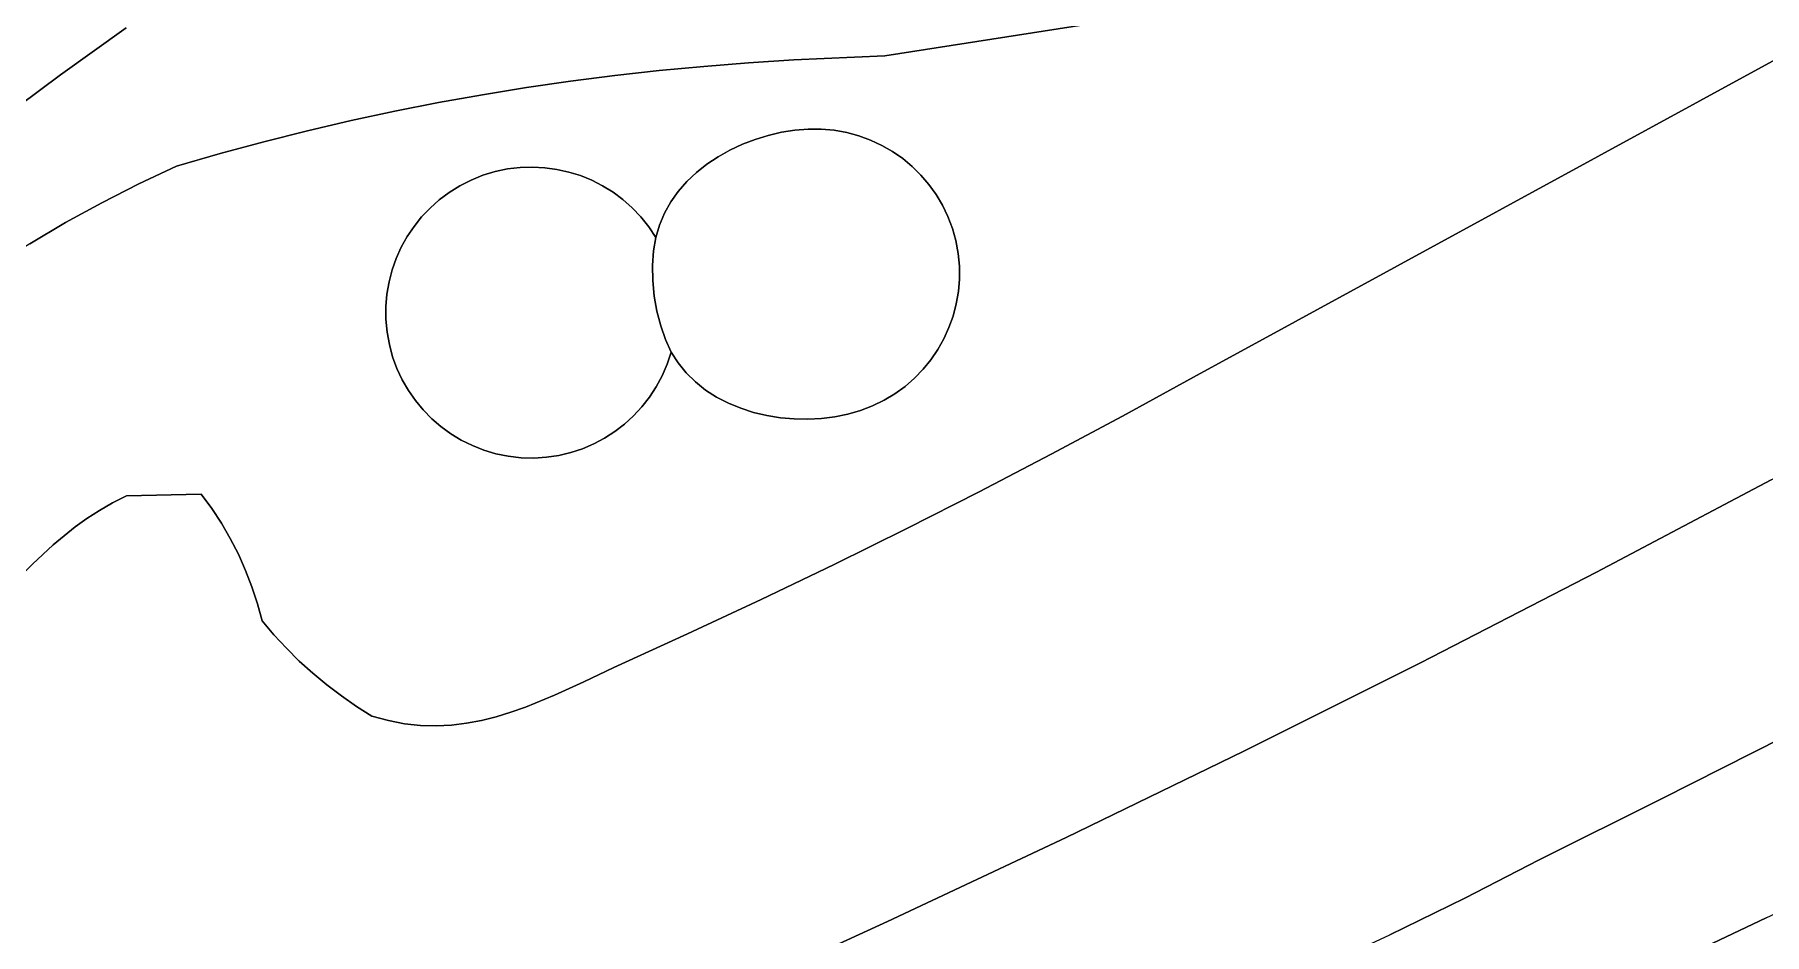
# Model space of a CAD drawing. Header units: inches. Extents: x 37.2 to 70.6, y 17.4 to 61.6.
# Drawn here: x 43.31 to 48.58, y 26.02 to 28.76 of the extents above; entities that cross this region are included whole.
import ezdxf

# ---------------------------------------------------------------- set-up
doc = ezdxf.new("R2010")
doc.units = ezdxf.units.IN
doc.layers.add('SURFACES_FOR_SKETCHUP', color=7, linetype='Continuous')

msp = doc.modelspace()

# ---------------------------------------------------------------- linework, layer by layer
at = {"layer": 'SURFACES_FOR_SKETCHUP'}
for points, invisible_edges in [([(50.3742, 29.6422), (48.3736, 29.3563), (46.843, 27.7165)], 3), ([(46.843, 27.7165), (49.1303, 27.6914), (50.3742, 29.6422)], 3), ([(48.0932, 29.2375), (46.843, 27.7165), (48.3736, 29.3563)], 3), ([(43.0008, 29.1022), (43.3916, 28.6361), (43.1646, 29.2313)], 3), ([(43.5919, 28.7792), (43.1646, 29.2313), (43.3916, 28.6361)], 3), ([(45.902, 28.6946), (46.7564, 28.8273), (46.2047, 29.2179)], 10), ([(46.2047, 29.2179), (46.1168, 29.199), (45.902, 28.6946)], 10), ([(46.1168, 29.199), (46.0284, 29.1829), (45.902, 28.6946)], 10), ([(47.8105, 29.1238), (46.843, 27.7165), (48.0932, 29.2375)], 3), ([(44.3173, 28.9807), (44.8105, 28.5976), (45.2883, 29.1785)], 3), ([(44.9448, 28.617), (45.2883, 29.1785), (44.8105, 28.5976)], 3), ([(44.9448, 28.617), (45.0796, 28.6342), (45.2883, 29.1785)], 10), ([(45.3196, 29.153), (45.2883, 29.1785), (45.0796, 28.6342)], 10), ([(45.0796, 28.6342), (45.215, 28.6493), (45.3196, 29.153)], 10), ([(45.3541, 29.1334), (45.3196, 29.153), (45.215, 28.6493)], 10), ([(45.671, 29.1472), (45.5447, 29.1276), (45.6249, 28.6823)], 11), ([(45.6249, 28.6823), (45.902, 28.6946), (45.7608, 29.1518)], 10), ([(45.7608, 29.1518), (45.671, 29.1472), (45.6249, 28.6823)], 10), ([(45.8503, 29.1593), (45.7608, 29.1518), (45.902, 28.6946)], 10), ([(45.9396, 29.1697), (45.8503, 29.1593), (45.902, 28.6946)], 10), ([(46.0284, 29.1829), (45.9396, 29.1697), (45.902, 28.6946)], 10), ([(43.3916, 28.6361), (43.0008, 29.1022), (43.1936, 28.4898)], 3), ([(45.215, 28.6493), (45.3509, 28.6623), (45.3541, 29.1334)], 10), ([(45.3908, 29.1198), (45.3541, 29.1334), (45.3509, 28.6623)], 10), ([(45.429, 29.1124), (45.3908, 29.1198), (45.3509, 28.6623)], 10), ([(45.3509, 28.6623), (45.4875, 28.6733), (45.429, 29.1124)], 10), ([(45.4679, 29.1111), (45.429, 29.1124), (45.4875, 28.6733)], 10), ([(45.5068, 29.1162), (45.4679, 29.1111), (45.4875, 28.6733)], 10), ([(45.4875, 28.6733), (45.6249, 28.6823), (45.5068, 29.1162)], 10), ([(45.5447, 29.1276), (45.5068, 29.1162), (45.6249, 28.6823)], 10), ([(47.8105, 29.1238), (47.5501, 29.0391), (46.843, 27.7165)], 10), ([(47.5501, 29.0391), (47.2874, 28.9614), (46.843, 27.7165)], 10), ([(44.2566, 28.9599), (44.4097, 28.5259), (44.3173, 28.9807)], 3), ([(44.8105, 28.5976), (44.3173, 28.9807), (44.6766, 28.576)], 3), ([(44.543, 28.5521), (44.3173, 28.9807), (44.4097, 28.5259)], 3), ([(44.6766, 28.576), (44.3173, 28.9807), (44.543, 28.5521)], 3), ([(44.1222, 28.9204), (44.2766, 28.4973), (44.191, 28.9392)], 3), ([(44.191, 28.9392), (44.2766, 28.4973), (44.2566, 28.9599)], 3), ([(44.4097, 28.5259), (44.2566, 28.9599), (44.2766, 28.4973)], 3), ([(47.2874, 28.9614), (47.0228, 28.8908), (46.843, 27.7165)], 10), ([(43.8521, 28.9008), (43.5919, 28.7792), (43.8779, 28.3968)], 11), ([(43.8831, 28.8961), (43.8521, 28.9008), (43.8779, 28.3968)], 10), ([(43.8779, 28.3968), (44.0108, 28.4328), (43.8831, 28.8961)], 10), ([(43.9153, 28.8938), (43.8831, 28.8961), (44.0108, 28.4328)], 10), ([(43.9485, 28.8938), (43.9153, 28.8938), (44.0108, 28.4328)], 10), ([(43.9826, 28.8959), (43.9485, 28.8938), (44.0108, 28.4328)], 10), ([(44.0521, 28.9054), (43.9826, 28.8959), (44.1437, 28.4663)], 10), ([(44.0108, 28.4328), (44.1437, 28.4663), (43.9826, 28.8959)], 10), ([(44.0521, 28.9054), (44.1437, 28.4663), (44.1222, 28.9204)], 3), ([(44.2766, 28.4973), (44.1222, 28.9204), (44.1437, 28.4663)], 3), ([(47.0228, 28.8908), (46.7564, 28.8273), (46.843, 27.7165)], 10), ([(46.7564, 28.8273), (45.902, 28.6946), (46.0124, 28.3312)], 10), ([(46.0124, 28.3312), (46.0368, 28.3026), (46.7564, 28.8273)], 10), ([(46.0368, 28.3026), (46.0587, 28.272), (46.7564, 28.8273)], 10), ([(46.0587, 28.272), (46.078, 28.2394), (46.7564, 28.8273)], 10), ([(46.078, 28.2394), (46.0945, 28.2051), (46.7564, 28.8273)], 10), ([(46.0945, 28.2051), (46.1081, 28.1692), (46.7564, 28.8273)], 10), ([(46.1081, 28.1692), (46.1185, 28.1317), (46.7564, 28.8273)], 10), ([(46.843, 27.7165), (46.7564, 28.8273), (46.1185, 28.1317)], 11), ([(43.5919, 28.7792), (43.3916, 28.6361), (43.745, 28.3582)], 10), ([(43.745, 28.3582), (43.8779, 28.3968), (43.5919, 28.7792)], 10), ([(45.215, 28.6493), (45.3947, 28.3871), (45.3509, 28.6623)], 3), ([(45.3509, 28.6623), (45.4684, 28.4251), (45.4875, 28.6733)], 3), ([(45.4684, 28.4251), (45.3509, 28.6623), (45.4307, 28.4074)], 3), ([(45.4307, 28.4074), (45.3509, 28.6623), (45.3947, 28.3871)], 3), ([(45.5073, 28.4401), (45.4875, 28.6733), (45.4684, 28.4251)], 3), ([(45.6249, 28.6823), (45.4875, 28.6733), (45.5875, 28.4615)], 10), ([(45.5875, 28.4615), (45.4875, 28.6733), (45.5471, 28.4523)], 3), ([(45.5471, 28.4523), (45.4875, 28.6733), (45.5073, 28.4401)], 3), ([(45.6281, 28.4678), (45.6249, 28.6823), (45.5875, 28.4615)], 3), ([(45.902, 28.6946), (45.6249, 28.6823), (45.748, 28.4676)], 10), ([(45.7087, 28.471), (45.748, 28.4676), (45.6249, 28.6823)], 10), ([(45.7087, 28.471), (45.6249, 28.6823), (45.6686, 28.471)], 3), ([(45.6686, 28.471), (45.6249, 28.6823), (45.6281, 28.4678)], 3), ([(45.748, 28.4676), (45.7863, 28.4608), (45.902, 28.6946)], 10), ([(45.7863, 28.4608), (45.8234, 28.4508), (45.902, 28.6946)], 10), ([(45.8234, 28.4508), (45.8592, 28.4378), (45.902, 28.6946)], 10), ([(45.8592, 28.4378), (45.8935, 28.4218), (45.902, 28.6946)], 10), ([(45.8935, 28.4218), (45.9261, 28.4029), (45.902, 28.6946)], 10), ([(45.9857, 28.3575), (46.0124, 28.3312), (45.902, 28.6946)], 10), ([(45.9569, 28.3815), (45.9857, 28.3575), (45.902, 28.6946)], 10), ([(45.9261, 28.4029), (45.9569, 28.3815), (45.902, 28.6946)], 10), ([(43.3916, 28.6361), (43.1936, 28.4898), (43.5178, 28.2471)], 10), ([(43.6304, 28.3043), (43.745, 28.3582), (43.3916, 28.6361)], 10), ([(43.5178, 28.2471), (43.6304, 28.3043), (43.3916, 28.6361)], 10), ([(44.9448, 28.617), (44.8105, 28.5976), (44.8665, 28.3538)], 10), ([(44.8665, 28.3538), (44.9035, 28.3488), (44.9448, 28.617)], 10), ([(44.9035, 28.3488), (44.9398, 28.3407), (44.9448, 28.617)], 10), ([(44.9398, 28.3407), (44.9753, 28.3296), (44.9448, 28.617)], 10), ([(45.0796, 28.6342), (44.9448, 28.617), (44.9753, 28.3296)], 10), ([(44.9753, 28.3296), (45.0097, 28.3155), (45.0796, 28.6342)], 10), ([(45.0097, 28.3155), (45.0429, 28.2987), (45.0796, 28.6342)], 10), ([(45.0429, 28.2987), (45.0746, 28.279), (45.0796, 28.6342)], 10), ([(45.2996, 28.3113), (45.0796, 28.6342), (45.0746, 28.279)], 11), ([(45.0796, 28.6342), (45.2996, 28.3113), (45.215, 28.6493)], 3), ([(45.3288, 28.3389), (45.215, 28.6493), (45.2996, 28.3113)], 3), ([(45.3947, 28.3871), (45.215, 28.6493), (45.3606, 28.3642)], 3), ([(45.3606, 28.3642), (45.215, 28.6493), (45.3288, 28.3389)], 3), ([(44.6766, 28.576), (44.543, 28.5521), (44.6784, 28.3307)], 10), ([(44.8105, 28.5976), (44.6766, 28.576), (44.7913, 28.3545)], 10), ([(44.7158, 28.342), (44.7535, 28.3499), (44.6766, 28.576)], 10), ([(44.7535, 28.3499), (44.7913, 28.3545), (44.6766, 28.576)], 10), ([(44.6784, 28.3307), (44.7158, 28.342), (44.6766, 28.576)], 10), ([(44.7913, 28.3545), (44.829, 28.3558), (44.8105, 28.5976)], 10), ([(44.829, 28.3558), (44.8665, 28.3538), (44.8105, 28.5976)], 10), ([(44.2766, 28.4973), (44.5172, 28.2311), (44.4097, 28.5259)], 3), ([(44.4097, 28.5259), (44.5755, 28.2786), (44.543, 28.5521)], 3), ([(44.5755, 28.2786), (44.4097, 28.5259), (44.5453, 28.256)], 3), ([(44.5453, 28.256), (44.4097, 28.5259), (44.5172, 28.2311)], 3), ([(44.6784, 28.3307), (44.543, 28.5521), (44.6422, 28.3161)], 3), ([(44.6078, 28.2987), (44.543, 28.5521), (44.5755, 28.2786)], 3), ([(44.6422, 28.3161), (44.543, 28.5521), (44.6078, 28.2987)], 3), ([(43.4071, 28.1865), (43.5178, 28.2471), (43.1936, 28.4898)], 10), ([(43.2984, 28.1225), (43.4071, 28.1865), (43.1936, 28.4898)], 10), ([(44.0108, 28.4328), (44.4142, 28.0777), (44.1437, 28.4663)], 3), ([(44.1437, 28.4663), (44.4476, 28.1441), (44.2766, 28.4973)], 3), ([(44.4476, 28.1441), (44.1437, 28.4663), (44.4295, 28.1116)], 3), ([(44.4295, 28.1116), (44.1437, 28.4663), (44.4142, 28.0777)], 3), ([(44.4683, 28.1749), (44.2766, 28.4973), (44.4476, 28.1441)], 3), ([(44.4915, 28.204), (44.2766, 28.4973), (44.4683, 28.1749)], 3), ([(44.5172, 28.2311), (44.2766, 28.4973), (44.4915, 28.204)], 3), ([(45.5073, 28.4401), (45.6676, 27.5884), (45.5471, 28.4523)], 3), ([(45.5875, 28.4615), (45.5471, 28.4523), (45.7091, 27.5907)], 10), ([(45.6676, 27.5884), (45.7091, 27.5907), (45.5471, 28.4523)], 10), ([(45.6281, 28.4678), (45.5875, 28.4615), (45.75, 27.5958)], 10), ([(45.7091, 27.5907), (45.75, 27.5958), (45.5875, 28.4615)], 10), ([(45.6686, 28.471), (45.6281, 28.4678), (45.7899, 27.6039)], 10), ([(45.75, 27.5958), (45.7899, 27.6039), (45.6281, 28.4678)], 10), ([(45.7087, 28.471), (45.6686, 28.471), (45.8285, 27.615)], 10), ([(45.8285, 27.615), (45.6686, 28.471), (45.7899, 27.6039)], 3), ([(45.9857, 28.3575), (45.9569, 28.3815), (45.7087, 28.471)], 10), ([(45.748, 28.4676), (45.7087, 28.471), (45.9569, 28.3815)], 10), ([(46.1257, 28.0929), (45.9857, 28.3575), (45.7087, 28.471)], 11), ([(45.8285, 27.615), (46.1257, 28.0929), (45.7087, 28.471)], 11), ([(45.9261, 28.4029), (45.8935, 28.4218), (45.748, 28.4676)], 10), ([(45.748, 28.4676), (45.8935, 28.4218), (45.7863, 28.4608)], 3), ([(45.9569, 28.3815), (45.9261, 28.4029), (45.748, 28.4676)], 10), ([(45.8592, 28.4378), (45.7863, 28.4608), (45.8935, 28.4218)], 3), ([(45.8592, 28.4378), (45.8234, 28.4508), (45.7863, 28.4608)], 8), ([(43.8779, 28.3968), (44.3923, 28.0062), (44.0108, 28.4328)], 3), ([(44.4142, 28.0777), (44.0108, 28.4328), (44.4017, 28.0425)], 3), ([(44.4017, 28.0425), (44.0108, 28.4328), (44.3923, 28.0062)], 3), ([(45.3947, 28.3871), (45.2003, 27.9631), (45.4307, 28.4074)], 3), ([(45.2003, 27.9631), (45.543, 27.5994), (45.4307, 28.4074)], 11), ([(45.4307, 28.4074), (45.5842, 27.5928), (45.4684, 28.4251)], 3), ([(45.5842, 27.5928), (45.4307, 28.4074), (45.543, 27.5994)], 3), ([(45.4684, 28.4251), (45.6259, 27.5892), (45.5073, 28.4401)], 3), ([(45.6259, 27.5892), (45.4684, 28.4251), (45.5842, 27.5928)], 3), ([(45.6676, 27.5884), (45.5073, 28.4401), (45.6259, 27.5892)], 3), ([(43.6304, 28.3043), (44.3828, 27.8925), (43.745, 28.3582)], 3), ([(43.745, 28.3582), (44.3827, 27.931), (43.8779, 28.3968)], 3), ([(44.3827, 27.931), (43.745, 28.3582), (44.3828, 27.8925)], 3), ([(44.3923, 28.0062), (43.8779, 28.3968), (44.3859, 27.969)], 3), ([(44.3859, 27.969), (43.8779, 28.3968), (44.3827, 27.931)], 3), ([(44.7158, 28.342), (45.1959, 28.01), (44.7535, 28.3499)], 3), ([(44.7535, 28.3499), (45.1959, 28.01), (44.7913, 28.3545)], 3), ([(44.7913, 28.3545), (45.1959, 28.01), (44.829, 28.3558)], 3), ([(44.829, 28.3558), (45.1959, 28.01), (44.8665, 28.3538)], 3), ([(44.8665, 28.3538), (45.1959, 28.01), (44.9035, 28.3488)], 3), ([(44.9035, 28.3488), (45.1959, 28.01), (44.9398, 28.3407)], 3), ([(45.3288, 28.3389), (45.1951, 28.0561), (45.3606, 28.3642)], 3), ([(45.1959, 28.01), (45.3606, 28.3642), (45.1951, 28.0561)], 3), ([(45.2003, 27.9631), (45.3947, 28.3871), (45.1959, 28.01)], 3), ([(45.3606, 28.3642), (45.1959, 28.01), (45.3947, 28.3871)], 3), ([(45.9857, 28.3575), (46.1257, 28.0929), (46.0124, 28.3312)], 3), ([(43.5178, 28.2471), (43.8205, 27.3604), (43.6304, 28.3043)], 3), ([(43.8205, 27.3604), (44.3828, 27.8925), (43.6304, 28.3043)], 11), ([(44.6078, 28.2987), (44.5755, 28.2786), (45.1959, 28.01)], 10), ([(44.6078, 28.2987), (45.1959, 28.01), (44.6422, 28.3161)], 3), ([(44.6422, 28.3161), (45.1959, 28.01), (44.6784, 28.3307)], 3), ([(44.6784, 28.3307), (45.1959, 28.01), (44.7158, 28.342)], 3), ([(44.9398, 28.3407), (45.1959, 28.01), (44.9753, 28.3296)], 3), ([(44.9753, 28.3296), (45.1959, 28.01), (45.0097, 28.3155)], 3), ([(45.1951, 28.0561), (45.0097, 28.3155), (45.1959, 28.01)], 3), ([(45.0097, 28.3155), (45.1951, 28.0561), (45.0429, 28.2987)], 3), ([(45.0429, 28.2987), (45.1951, 28.0561), (45.0746, 28.279)], 3), ([(45.2996, 28.3113), (45.0746, 28.279), (45.2733, 28.2814)], 3), ([(45.2996, 28.3113), (45.1951, 28.0561), (45.3288, 28.3389)], 3), ([(45.1951, 28.0561), (45.2996, 28.3113), (45.198, 28.1003)], 3), ([(45.2996, 28.3113), (45.2733, 28.2814), (45.198, 28.1003)], 10), ([(46.1257, 28.0929), (46.1185, 28.1317), (46.0124, 28.3312)], 10), ([(46.0124, 28.3312), (46.1185, 28.1317), (46.0368, 28.3026)], 3), ([(46.0368, 28.3026), (46.1185, 28.1317), (46.0587, 28.272)], 3), ([(43.4071, 28.1865), (43.5926, 27.3544), (43.5178, 28.2471)], 3), ([(43.8205, 27.3604), (43.5178, 28.2471), (43.5926, 27.3544)], 3), ([(44.5172, 28.2311), (45.2003, 27.9631), (44.5453, 28.256)], 3), ([(44.5453, 28.256), (45.2003, 27.9631), (44.5755, 28.2786)], 3), ([(45.1959, 28.01), (44.5755, 28.2786), (45.2003, 27.9631)], 3), ([(45.1047, 28.2566), (45.2733, 28.2814), (45.0746, 28.279)], 3), ([(45.0746, 28.279), (45.1951, 28.0561), (45.1047, 28.2566)], 3), ([(45.2733, 28.2814), (45.1047, 28.2566), (45.2504, 28.2494)], 3), ([(45.1329, 28.2316), (45.2504, 28.2494), (45.1047, 28.2566)], 3), ([(45.1047, 28.2566), (45.1951, 28.0561), (45.1329, 28.2316)], 3), ([(45.2504, 28.2494), (45.1329, 28.2316), (45.2311, 28.2153)], 3), ([(45.2733, 28.2814), (45.2504, 28.2494), (45.198, 28.1003)], 10), ([(45.2504, 28.2494), (45.2311, 28.2153), (45.198, 28.1003)], 10), ([(46.078, 28.2394), (46.0587, 28.272), (46.1081, 28.1692)], 10), ([(46.1185, 28.1317), (46.1081, 28.1692), (46.0587, 28.272)], 10), ([(44.4683, 28.1749), (45.2003, 27.9631), (44.4915, 28.204)], 3), ([(44.4915, 28.204), (45.2003, 27.9631), (44.5172, 28.2311)], 3), ([(45.1592, 28.204), (45.2311, 28.2153), (45.1329, 28.2316)], 3), ([(45.1329, 28.2316), (45.1951, 28.0561), (45.1592, 28.204)], 3), ([(45.2311, 28.2153), (45.1592, 28.204), (45.2158, 28.1792)], 3), ([(45.1832, 28.1739), (45.2158, 28.1792), (45.1592, 28.204)], 3), ([(45.198, 28.1003), (45.1592, 28.204), (45.1951, 28.0561)], 3), ([(45.1592, 28.204), (45.198, 28.1003), (45.1832, 28.1739)], 3), ([(45.2048, 28.1413), (45.198, 28.1003), (45.2311, 28.2153)], 10), ([(45.2311, 28.2153), (45.2158, 28.1792), (45.2048, 28.1413)], 8), ([(46.1081, 28.1692), (46.0945, 28.2051), (46.078, 28.2394)], 8), ([(43.2984, 28.1225), (43.5926, 27.3544), (43.4071, 28.1865)], 3), ([(44.4295, 28.1116), (45.2003, 27.9631), (44.4476, 28.1441)], 3), ([(44.4476, 28.1441), (45.2003, 27.9631), (44.4683, 28.1749)], 3), ([(45.1832, 28.1739), (45.2048, 28.1413), (45.2158, 28.1792)], 8), ([(45.2048, 28.1413), (45.1832, 28.1739), (45.198, 28.1003)], 2), ([(43.1919, 28.0554), (43.5926, 27.3544), (43.2984, 28.1225)], 3), ([(44.4142, 28.0777), (45.2003, 27.9631), (44.4295, 28.1116)], 3), ([(45.8285, 27.615), (46.0637, 27.8001), (46.1257, 28.0929)], 11), ([(46.0637, 27.8001), (46.0821, 27.8327), (46.1257, 28.0929)], 10), ([(46.1294, 28.0536), (46.1257, 28.0929), (46.0821, 27.8327)], 10), ([(46.1257, 28.0929), (46.843, 27.7165), (46.1185, 28.1317)], 3), ([(46.1294, 28.0536), (46.843, 27.7165), (46.1257, 28.0929)], 3), ([(43.0876, 27.985), (43.55, 27.3331), (43.1919, 28.0554)], 3), ([(43.5926, 27.3544), (43.1919, 28.0554), (43.55, 27.3331)], 3), ([(44.3923, 28.0062), (45.2003, 27.9631), (44.4017, 28.0425)], 3), ([(44.4017, 28.0425), (45.2003, 27.9631), (44.4142, 28.0777)], 3), ([(46.0821, 27.8327), (46.0977, 27.8669), (46.1294, 28.0536)], 10), ([(46.0977, 27.8669), (46.1104, 27.9023), (46.1294, 28.0536)], 10), ([(46.1294, 28.0536), (46.1104, 27.9023), (46.1297, 28.0148)], 3), ([(46.1297, 28.0148), (46.843, 27.7165), (46.1294, 28.0536)], 3), ([(42.9855, 27.9115), (43.4722, 27.2858), (43.0876, 27.985)], 3), ([(43.55, 27.3331), (43.0876, 27.985), (43.51, 27.3102)], 3), ([(43.51, 27.3102), (43.0876, 27.985), (43.4722, 27.2858)], 3), ([(44.3859, 27.969), (45.2003, 27.9631), (44.3923, 28.0062)], 3), ([(46.12, 27.9389), (46.1297, 28.0148), (46.1104, 27.9023)], 3), ([(46.12, 27.9389), (46.1265, 27.9765), (46.1297, 28.0148)], 8), ([(46.1265, 27.9765), (46.6264, 27.5977), (46.1297, 28.0148)], 3), ([(46.843, 27.7165), (46.1297, 28.0148), (46.6264, 27.5977)], 3), ([(44.3827, 27.931), (45.2003, 27.9631), (44.3859, 27.969)], 3), ([(44.3828, 27.8925), (45.2003, 27.9631), (44.3827, 27.931)], 3), ([(44.3863, 27.8536), (45.2003, 27.9631), (44.3828, 27.8925)], 3), ([(44.3932, 27.8152), (45.2003, 27.9631), (44.3863, 27.8536)], 3), ([(44.4033, 27.778), (45.2003, 27.9631), (44.3932, 27.8152)], 3), ([(44.4164, 27.7423), (45.2003, 27.9631), (44.4033, 27.778)], 3), ([(44.4324, 27.7081), (45.2003, 27.9631), (44.4164, 27.7423)], 3), ([(44.4512, 27.6756), (45.2003, 27.9631), (44.4324, 27.7081)], 3), ([(44.4725, 27.6449), (45.2003, 27.9631), (44.4512, 27.6756)], 3), ([(44.4962, 27.6163), (45.2003, 27.9631), (44.4725, 27.6449)], 3), ([(44.5222, 27.5897), (45.2003, 27.9631), (44.4962, 27.6163)], 3), ([(44.5504, 27.5655), (45.2003, 27.9631), (44.5222, 27.5897)], 3), ([(44.5805, 27.5436), (45.2003, 27.9631), (44.5504, 27.5655)], 3), ([(44.6124, 27.5243), (45.2003, 27.9631), (44.5805, 27.5436)], 3), ([(44.646, 27.5076), (45.2003, 27.9631), (44.6124, 27.5243)], 3), ([(44.6812, 27.4938), (45.2003, 27.9631), (44.646, 27.5076)], 3), ([(45.2003, 27.9631), (44.6812, 27.4938), (45.2083, 27.9167)], 3), ([(45.2083, 27.9167), (45.5026, 27.609), (45.2003, 27.9631)], 3), ([(45.543, 27.5994), (45.2003, 27.9631), (45.5026, 27.609)], 3), ([(46.1104, 27.9023), (46.6264, 27.5977), (46.12, 27.9389)], 3), ([(46.12, 27.9389), (46.6264, 27.5977), (46.1265, 27.9765)], 3), ([(42.8857, 27.835), (43.4363, 27.2601), (42.9855, 27.9115)], 3), ([(43.4722, 27.2858), (42.9855, 27.9115), (43.4363, 27.2601)], 3), ([(44.3828, 27.8925), (43.8205, 27.3604), (44.3863, 27.8536)], 3), ([(44.7177, 27.483), (45.2083, 27.9167), (44.6812, 27.4938)], 3), ([(44.7554, 27.4753), (45.2083, 27.9167), (44.7177, 27.483)], 3), ([(44.7942, 27.4709), (45.2083, 27.9167), (44.7554, 27.4753)], 3), ([(44.8333, 27.4698), (45.2083, 27.9167), (44.7942, 27.4709)], 3), ([(44.8717, 27.4722), (45.2083, 27.9167), (44.8333, 27.4698)], 3), ([(44.9094, 27.4778), (45.2083, 27.9167), (44.8717, 27.4722)], 3), ([(44.9461, 27.4865), (45.2083, 27.9167), (44.9094, 27.4778)], 3), ([(44.9817, 27.4983), (45.2083, 27.9167), (44.9461, 27.4865)], 3), ([(45.016, 27.5129), (45.2083, 27.9167), (44.9817, 27.4983)], 3), ([(45.0489, 27.5304), (45.2083, 27.9167), (45.016, 27.5129)], 3), ([(45.0489, 27.5304), (45.0802, 27.5505), (45.2083, 27.9167)], 10), ([(45.0802, 27.5505), (45.1097, 27.5731), (45.2083, 27.9167)], 10), ([(45.2196, 27.8721), (45.2083, 27.9167), (45.1097, 27.5731)], 10), ([(45.1097, 27.5731), (45.1372, 27.5982), (45.2196, 27.8721)], 10), ([(45.1372, 27.5982), (45.1626, 27.6255), (45.2196, 27.8721)], 10), ([(45.1626, 27.6255), (45.1857, 27.6551), (45.2196, 27.8721)], 10), ([(45.1857, 27.6551), (45.2063, 27.6867), (45.2196, 27.8721)], 10), ([(45.2063, 27.6867), (45.2243, 27.7203), (45.2196, 27.8721)], 10), ([(45.4634, 27.6215), (45.2083, 27.9167), (45.4257, 27.637)], 3), ([(45.2196, 27.8721), (45.4257, 27.637), (45.2083, 27.9167)], 3), ([(45.5026, 27.609), (45.2083, 27.9167), (45.4634, 27.6215)], 3), ([(45.2341, 27.8303), (45.2196, 27.8721), (45.2243, 27.7203)], 10), ([(45.2341, 27.8303), (45.3564, 27.677), (45.2196, 27.8721)], 3), ([(45.3899, 27.6555), (45.2196, 27.8721), (45.3564, 27.677)], 3), ([(45.4257, 27.637), (45.2196, 27.8721), (45.3899, 27.6555)], 3), ([(46.0977, 27.8669), (46.6264, 27.5977), (46.1104, 27.9023)], 3), ([(42.8857, 27.835), (42.7884, 27.7554), (43.3693, 27.2053)], 10), ([(43.4363, 27.2601), (42.8857, 27.835), (43.3693, 27.2053)], 3), ([(44.3863, 27.8536), (43.8205, 27.3604), (44.3932, 27.8152)], 3), ([(45.2395, 27.7556), (45.2341, 27.8303), (45.2243, 27.7203)], 3), ([(45.2395, 27.7556), (45.2517, 27.7927), (45.2341, 27.8303)], 8), ([(45.3564, 27.677), (45.2341, 27.8303), (45.3254, 27.7014)], 3), ([(45.2517, 27.7927), (45.2974, 27.7289), (45.2341, 27.8303)], 3), ([(45.3254, 27.7014), (45.2341, 27.8303), (45.2974, 27.7289)], 3), ([(46.0637, 27.8001), (46.4086, 27.4813), (46.0821, 27.8327)], 3), ([(46.0821, 27.8327), (46.4086, 27.4813), (46.0977, 27.8669)], 3), ([(46.6264, 27.5977), (46.0977, 27.8669), (46.4086, 27.4813)], 3), ([(44.3932, 27.8152), (43.8205, 27.3604), (44.4033, 27.778)], 3), ([(44.4033, 27.778), (43.8205, 27.3604), (44.4164, 27.7423)], 3), ([(45.2727, 27.7593), (45.2517, 27.7927), (45.2395, 27.7556)], 8), ([(45.2517, 27.7927), (45.2727, 27.7593), (45.2974, 27.7289)], 8), ([(46.0637, 27.8001), (45.8285, 27.615), (46.0426, 27.7691)], 3), ([(45.8285, 27.615), (45.8653, 27.629), (46.0426, 27.7691)], 10), ([(46.0426, 27.7691), (45.8653, 27.629), (46.0188, 27.74)], 3), ([(46.0188, 27.74), (46.4086, 27.4813), (46.0426, 27.7691)], 3), ([(46.0426, 27.7691), (46.4086, 27.4813), (46.0637, 27.8001)], 3), ([(43.3065, 27.1471), (43.3693, 27.2053), (42.7884, 27.7554)], 10), ([(44.4164, 27.7423), (43.8205, 27.3604), (44.4324, 27.7081)], 3), ([(45.2063, 27.6867), (45.2974, 27.7289), (45.2243, 27.7203)], 3), ([(45.2974, 27.7289), (45.2063, 27.6867), (45.3254, 27.7014)], 3), ([(45.2727, 27.7593), (45.2395, 27.7556), (45.2243, 27.7203)], 9), ([(45.2727, 27.7593), (45.2243, 27.7203), (45.2974, 27.7289)], 3), ([(46.0188, 27.74), (45.8653, 27.629), (45.9926, 27.713)], 3), ([(45.9926, 27.713), (46.1896, 27.3673), (46.0188, 27.74)], 3), ([(46.4086, 27.4813), (46.0188, 27.74), (46.1896, 27.3673)], 3), ([(46.6264, 27.5977), (46.996, 26.5778), (46.843, 27.7165)], 3), ([(47.5344, 26.8469), (46.843, 27.7165), (46.996, 26.5778)], 3), ([(48.0696, 27.1222), (46.843, 27.7165), (47.5344, 26.8469)], 3), ([(48.6016, 27.4037), (46.843, 27.7165), (48.0696, 27.1222)], 3), ([(49.1303, 27.6914), (46.843, 27.7165), (48.6016, 27.4037)], 3), ([(43.8523, 27.3167), (44.4324, 27.7081), (43.8205, 27.3604)], 3), ([(44.4324, 27.7081), (43.8523, 27.3167), (44.4512, 27.6756)], 3), ([(43.8818, 27.2714), (44.4512, 27.6756), (43.8523, 27.3167)], 3), ([(44.4512, 27.6756), (43.8818, 27.2714), (44.4725, 27.6449)], 3), ([(45.1626, 27.6255), (45.3564, 27.677), (45.1857, 27.6551)], 3), ([(45.3564, 27.677), (45.1626, 27.6255), (45.3899, 27.6555)], 3), ([(45.1857, 27.6551), (45.3254, 27.7014), (45.2063, 27.6867)], 3), ([(45.3254, 27.7014), (45.1857, 27.6551), (45.3564, 27.677)], 3), ([(45.8653, 27.629), (45.9003, 27.646), (45.9926, 27.713)], 10), ([(45.9641, 27.6882), (45.9926, 27.713), (45.9003, 27.646)], 10), ([(45.9003, 27.646), (45.9333, 27.6658), (45.9641, 27.6882)], 8), ([(45.9003, 27.646), (46.1896, 27.3673), (45.9333, 27.6658)], 3), ([(45.9333, 27.6658), (46.1896, 27.3673), (45.9641, 27.6882)], 3), ([(45.9641, 27.6882), (46.1896, 27.3673), (45.9926, 27.713)], 3), ([(43.9088, 27.2248), (44.4725, 27.6449), (43.8818, 27.2714)], 3), ([(44.4725, 27.6449), (43.9088, 27.2248), (44.4962, 27.6163)], 3), ([(43.9333, 27.1768), (44.4962, 27.6163), (43.9088, 27.2248)], 3), ([(44.4962, 27.6163), (43.9333, 27.1768), (44.5222, 27.5897)], 3), ([(45.1097, 27.5731), (45.4257, 27.637), (45.1372, 27.5982)], 3), ([(45.4257, 27.637), (45.1097, 27.5731), (45.4634, 27.6215)], 3), ([(45.4634, 27.6215), (45.1097, 27.5731), (45.5253, 27.0392)], 11), ([(45.1372, 27.5982), (45.3899, 27.6555), (45.1626, 27.6255)], 3), ([(45.3899, 27.6555), (45.1372, 27.5982), (45.4257, 27.637)], 3), ([(45.5026, 27.609), (45.4634, 27.6215), (45.5253, 27.0392)], 10), ([(45.543, 27.5994), (45.5026, 27.609), (45.5253, 27.0392)], 10), ([(45.7899, 27.6039), (45.9693, 27.2555), (45.8285, 27.615)], 3), ([(45.8285, 27.615), (45.9693, 27.2555), (45.8653, 27.629)], 3), ([(45.8653, 27.629), (45.9693, 27.2555), (45.9003, 27.646)], 3), ([(46.1896, 27.3673), (45.9003, 27.646), (45.9693, 27.2555)], 3), ([(43.9553, 27.1277), (44.5222, 27.5897), (43.9333, 27.1768)], 3), ([(44.5222, 27.5897), (43.9553, 27.1277), (44.5504, 27.5655)], 3), ([(43.9747, 27.0774), (44.5504, 27.5655), (43.9553, 27.1277)], 3), ([(44.5504, 27.5655), (43.9747, 27.0774), (44.5805, 27.5436)], 3), ([(45.0802, 27.5505), (45.5253, 27.0392), (45.1097, 27.5731)], 3), ([(45.5842, 27.5928), (45.543, 27.5994), (45.5253, 27.0392)], 10), ([(45.5253, 27.0392), (45.7479, 27.1462), (45.5842, 27.5928)], 10), ([(45.6259, 27.5892), (45.5842, 27.5928), (45.7479, 27.1462)], 10), ([(45.6676, 27.5884), (45.6259, 27.5892), (45.7479, 27.1462)], 10), ([(45.7091, 27.5907), (45.6676, 27.5884), (45.7479, 27.1462)], 10), ([(45.7091, 27.5907), (45.7479, 27.1462), (45.75, 27.5958)], 3), ([(45.9693, 27.2555), (45.75, 27.5958), (45.7479, 27.1462)], 3), ([(45.75, 27.5958), (45.9693, 27.2555), (45.7899, 27.6039)], 3), ([(46.4086, 27.4813), (46.996, 26.5778), (46.6264, 27.5977)], 3), ([(43.9747, 27.0774), (43.9915, 27.0261), (44.5805, 27.5436)], 10), ([(44.0795, 26.8908), (44.5805, 27.5436), (43.9915, 27.0261)], 11), ([(44.5805, 27.5436), (44.0795, 26.8908), (44.6124, 27.5243)], 3), ([(44.119, 26.8518), (44.6124, 27.5243), (44.0795, 26.8908)], 3), ([(44.1601, 26.8146), (44.6124, 27.5243), (44.119, 26.8518)], 3), ([(44.6124, 27.5243), (44.1601, 26.8146), (44.646, 27.5076)], 3), ([(44.2028, 26.7792), (44.646, 27.5076), (44.1601, 26.8146)], 3), ([(44.247, 26.7456), (44.646, 27.5076), (44.2028, 26.7792)], 3), ([(44.646, 27.5076), (44.247, 26.7456), (44.6812, 27.4938)], 3), ([(45.016, 27.5129), (44.9817, 27.4983), (45.3015, 26.9346)], 10), ([(45.016, 27.5129), (45.3015, 26.9346), (45.0489, 27.5304)], 3), ([(45.0489, 27.5304), (45.3015, 26.9346), (45.0802, 27.5505)], 3), ([(45.5253, 27.0392), (45.0802, 27.5505), (45.3015, 26.9346)], 3), ([(44.6812, 27.4938), (44.247, 26.7456), (44.4882, 26.656)], 11), ([(44.5356, 26.6548), (44.6812, 27.4938), (44.4882, 26.656)], 3), ([(44.5823, 26.6571), (44.6812, 27.4938), (44.5356, 26.6548)], 3), ([(44.6283, 26.6627), (44.6812, 27.4938), (44.5823, 26.6571)], 3), ([(44.6738, 26.6712), (44.6812, 27.4938), (44.6283, 26.6627)], 3), ([(44.7177, 27.483), (44.6812, 27.4938), (44.6738, 26.6712)], 10), ([(44.6738, 26.6712), (44.7188, 26.6824), (44.7177, 27.483)], 10), ([(44.7634, 26.696), (44.8079, 26.7117), (44.7177, 27.483)], 10), ([(44.7188, 26.6824), (44.7634, 26.696), (44.7177, 27.483)], 10), ([(44.7554, 27.4753), (44.7177, 27.483), (44.8079, 26.7117)], 10), ([(44.8079, 26.7117), (44.8966, 26.7481), (44.7554, 27.4753)], 10), ([(44.7942, 27.4709), (44.7554, 27.4753), (44.8966, 26.7481)], 10), ([(44.8966, 26.7481), (44.9859, 26.7891), (44.7942, 27.4709)], 10), ([(44.8333, 27.4698), (44.7942, 27.4709), (44.9859, 26.7891)], 10), ([(44.8717, 27.4722), (44.8333, 27.4698), (44.9859, 26.7891)], 10), ([(44.9094, 27.4778), (44.8717, 27.4722), (45.0767, 26.8324)], 10), ([(44.9859, 26.7891), (45.0767, 26.8324), (44.8717, 27.4722)], 10), ([(44.9461, 27.4865), (44.9094, 27.4778), (45.0767, 26.8324)], 10), ([(44.9817, 27.4983), (44.9461, 27.4865), (45.3015, 26.9346)], 10), ([(45.0767, 26.8324), (45.3015, 26.9346), (44.9461, 27.4865)], 10), ([(46.1896, 27.3673), (46.996, 26.5778), (46.4086, 27.4813)], 3), ([(48.0696, 27.1222), (48.6392, 26.6206), (48.6016, 27.4037)], 3), ([(43.55, 27.3331), (43.9088, 27.2248), (43.5926, 27.3544)], 3), ([(43.8205, 27.3604), (43.5926, 27.3544), (43.8523, 27.3167)], 2), ([(43.8523, 27.3167), (43.5926, 27.3544), (43.8818, 27.2714)], 3), ([(43.8818, 27.2714), (43.5926, 27.3544), (43.9088, 27.2248)], 3), ([(45.9693, 27.2555), (46.4545, 26.315), (46.1896, 27.3673)], 3), ([(46.996, 26.5778), (46.1896, 27.3673), (46.4545, 26.315)], 3), ([(43.4722, 27.2858), (43.9333, 27.1768), (43.51, 27.3102)], 3), ([(43.51, 27.3102), (43.9088, 27.2248), (43.55, 27.3331)], 3), ([(43.9088, 27.2248), (43.51, 27.3102), (43.9333, 27.1768)], 3), ([(43.3693, 27.2053), (43.9747, 27.0774), (43.4363, 27.2601)], 3), ([(43.4363, 27.2601), (43.9553, 27.1277), (43.4722, 27.2858)], 3), ([(43.9553, 27.1277), (43.4363, 27.2601), (43.9747, 27.0774)], 3), ([(43.9333, 27.1768), (43.4722, 27.2858), (43.9553, 27.1277)], 3), ([(45.7479, 27.1462), (46.4545, 26.315), (45.9693, 27.2555)], 3), ([(43.3065, 27.1471), (44.0056, 26.9739), (43.3693, 27.2053)], 3), ([(43.9915, 27.0261), (43.3693, 27.2053), (44.0056, 26.9739)], 3), ([(43.9747, 27.0774), (43.3693, 27.2053), (43.9915, 27.0261)], 3), ([(43.185, 27.0256), (44.0056, 26.9739), (43.3065, 27.1471)], 3), ([(45.5253, 27.0392), (45.91, 26.0585), (45.7479, 27.1462)], 3), ([(46.4545, 26.315), (45.7479, 27.1462), (45.91, 26.0585)], 3), ([(47.5344, 26.8469), (48.2684, 26.432), (48.0696, 27.1222)], 3), ([(48.6392, 26.6206), (48.0696, 27.1222), (48.2684, 26.432)], 3), ([(45.3015, 26.9346), (45.91, 26.0585), (45.5253, 27.0392)], 3), ([(43.185, 27.0256), (43.0138, 26.668), (44.0056, 26.9739)], 11), ([(44.0417, 26.9315), (44.0795, 26.8908), (43.9915, 27.0261)], 10), ([(43.9915, 27.0261), (44.0056, 26.9739), (44.0417, 26.9315)], 8), ([(43.0532, 26.3389), (44.0417, 26.9315), (43.0104, 26.5474)], 11), ([(43.0104, 26.5474), (44.0417, 26.9315), (43.0107, 26.6078)], 3), ([(44.0056, 26.9739), (43.0107, 26.6078), (44.0417, 26.9315)], 3), ([(43.0107, 26.6078), (44.0056, 26.9739), (43.0138, 26.668)], 3), ([(43.0937, 26.2542), (44.0417, 26.9315), (43.0532, 26.3389)], 3), ([(44.0417, 26.9315), (43.0937, 26.2542), (44.0795, 26.8908)], 3), ([(45.0767, 26.8324), (45.3624, 25.8083), (45.3015, 26.9346)], 3), ([(45.91, 26.0585), (45.3015, 26.9346), (45.3624, 25.8083)], 3), ([(43.1394, 26.1728), (44.0795, 26.8908), (43.0937, 26.2542)], 3), ([(43.1901, 26.095), (44.0795, 26.8908), (43.1394, 26.1728)], 3), ([(44.0795, 26.8908), (43.1901, 26.095), (44.119, 26.8518)], 3), ([(43.2455, 26.021), (44.119, 26.8518), (43.1901, 26.095)], 3), ([(44.119, 26.8518), (43.2455, 26.021), (44.1601, 26.8146)], 3), ([(44.9859, 26.7891), (45.3624, 25.8083), (45.0767, 26.8324)], 3), ([(46.996, 26.5778), (47.6688, 26.1305), (47.5344, 26.8469)], 3), ([(47.8953, 26.2468), (47.5344, 26.8469), (47.6688, 26.1305)], 3), ([(48.2684, 26.432), (47.5344, 26.8469), (47.8953, 26.2468)], 3), ([(43.3055, 25.951), (44.1601, 26.8146), (43.2455, 26.021)], 3), ([(43.3697, 25.8851), (44.1601, 26.8146), (43.3055, 25.951)], 3), ([(44.1601, 26.8146), (43.3697, 25.8851), (44.2028, 26.7792)], 3), ([(43.438, 25.8236), (44.2028, 26.7792), (43.3697, 25.8851)], 3), ([(43.5102, 25.7667), (44.2028, 26.7792), (43.438, 25.8236)], 3), ([(44.2028, 26.7792), (43.5102, 25.7667), (44.247, 26.7456)], 3), ([(44.8966, 26.7481), (45.3624, 25.8083), (44.9859, 26.7891)], 3), ([(43.5859, 25.7144), (44.247, 26.7456), (43.5102, 25.7667)], 3), ([(44.247, 26.7456), (43.5859, 25.7144), (44.2927, 26.714)], 3), ([(43.5859, 25.7144), (43.6651, 25.6671), (44.2927, 26.714)], 10), ([(43.6651, 25.6671), (43.7473, 25.6249), (44.2927, 26.714)], 10), ([(44.3397, 26.6843), (44.2927, 26.714), (43.7473, 25.6249)], 10), ([(44.4397, 26.6612), (44.4882, 26.656), (44.247, 26.7456)], 10), ([(44.247, 26.7456), (44.2927, 26.714), (44.4397, 26.6612)], 10), ([(44.3903, 26.6705), (44.4397, 26.6612), (44.2927, 26.714)], 10), ([(44.3397, 26.6843), (44.3903, 26.6705), (44.2927, 26.714)], 2), ([(44.8079, 26.7117), (45.1408, 25.7251), (44.8966, 26.7481)], 3), ([(45.3624, 25.8083), (44.8966, 26.7481), (45.1408, 25.7251)], 3), ([(43.7473, 25.6249), (43.8325, 25.588), (44.3397, 26.6843)], 10), ([(43.8325, 25.588), (43.9204, 25.5567), (44.3397, 26.6843)], 10), ([(43.9204, 25.5567), (44.0108, 25.531), (44.3397, 26.6843)], 10), ([(44.0108, 25.531), (44.1034, 25.5113), (44.3397, 26.6843)], 10), ([(44.3903, 26.6705), (44.3397, 26.6843), (44.1034, 25.5113)], 10), ([(44.1034, 25.5113), (44.4636, 25.5117), (44.3903, 26.6705)], 10), ([(44.4397, 26.6612), (44.3903, 26.6705), (44.4636, 25.5117)], 10), ([(44.4397, 26.6612), (44.4636, 25.5117), (44.4882, 26.656)], 3), ([(44.6283, 26.6627), (44.5823, 26.6571), (44.917, 25.6479)], 10), ([(44.6738, 26.6712), (44.6283, 26.6627), (44.917, 25.6479)], 10), ([(44.7188, 26.6824), (44.6738, 26.6712), (44.917, 25.6479)], 10), ([(44.7634, 26.696), (44.7188, 26.6824), (45.1408, 25.7251)], 10), ([(44.917, 25.6479), (45.1408, 25.7251), (44.7188, 26.6824)], 10), ([(44.7634, 26.696), (45.1408, 25.7251), (44.8079, 26.7117)], 3), ([(44.6913, 25.5767), (44.4882, 26.656), (44.4636, 25.5117)], 3), ([(44.5356, 26.6548), (44.4882, 26.656), (44.6913, 25.5767)], 10), ([(44.5823, 26.6571), (44.5356, 26.6548), (44.6913, 25.5767)], 10), ([(44.6913, 25.5767), (44.917, 25.6479), (44.5823, 26.6571)], 10), ([(48.2684, 26.432), (48.7019, 26.1243), (48.6392, 26.6206)], 3), ([(46.4545, 26.315), (46.9768, 25.8076), (46.996, 26.5778)], 3), ([(47.2095, 25.9109), (46.996, 26.5778), (46.9768, 25.8076)], 3), ([(47.4401, 26.0185), (46.996, 26.5778), (47.2095, 25.9109)], 3), ([(47.6688, 26.1305), (46.996, 26.5778), (47.4401, 26.0185)], 3), ([(47.8953, 26.2468), (48.5863, 26.07), (48.2684, 26.432)], 3), ([(48.7019, 26.1243), (48.2684, 26.432), (48.5863, 26.07)], 3), ([(45.91, 26.0585), (46.5058, 25.6144), (46.4545, 26.315)], 3), ([(46.9768, 25.8076), (46.4545, 26.315), (46.7422, 25.7088)], 3), ([(46.7422, 25.7088), (46.4545, 26.315), (46.5058, 25.6144)], 3), ([(47.6688, 26.1305), (47.9689, 25.7776), (47.8953, 26.2468)], 3), ([(48.5863, 26.07), (47.8953, 26.2468), (47.9689, 25.7776)], 3), ([(47.4401, 26.0185), (47.745, 25.674), (47.6688, 26.1305)], 3), ([(47.9689, 25.7776), (47.6688, 26.1305), (47.91, 25.7579)], 3), ([(47.91, 25.7579), (47.6688, 26.1305), (47.8529, 25.7339)], 3), ([(47.8529, 25.7339), (47.6688, 26.1305), (47.7978, 25.7059)], 3), ([(47.7978, 25.7059), (47.6688, 26.1305), (47.745, 25.674)], 3), ([(45.3624, 25.8083), (45.7919, 25.3567), (45.91, 26.0585)], 3), ([(45.9103, 25.3964), (45.91, 26.0585), (45.7919, 25.3567)], 3), ([(46.2677, 25.5245), (45.91, 26.0585), (46.0278, 25.4391)], 3), ([(46.0278, 25.4391), (45.91, 26.0585), (45.9103, 25.3964)], 3), ([(46.5058, 25.6144), (45.91, 26.0585), (46.2677, 25.5245)], 3), ([(48.5863, 26.07), (47.9689, 25.7776), (48.1926, 25.5404)], 10), ([(48.1926, 25.5404), (48.7882, 25.5422), (48.5863, 26.07)], 10)]:
    msp.add_3dface(points, dxfattribs=dict(at, invisible_edges=invisible_edges))

doc.saveas('drawing.dxf')
